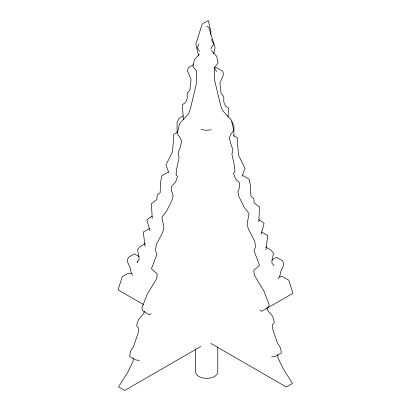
<?xml version="1.0" encoding="UTF-8"?>
<svg xmlns="http://www.w3.org/2000/svg" width="411" height="411" viewBox="0 0 411 411"><rect width="100%" height="100%" fill="white"/><g stroke="black" fill="none" stroke-linecap="round" stroke-linejoin="round"><path stroke-width="0.62" d="M177.079 132.732L177.084 122.298L179.181 118.229L183.275 115.861M210.812 34.519L210.858 31.436L208.336 20.55L202.191 24.095L195.867 44.08L198.6 55.896M258.822 221.914L259.531 207.052L254.209 203.06L253.772 198.585L250.844 196.098L250.448 185.536L249.015 179.083L242.87 175.538M265.968 249.826L267.679 235.539L261.535 231.994M133.246 358.027L133.005 361.562L127.461 372.715L118.543 386.905L124.687 390.45L200.758 346.53M228.018 117.043L228.624 108.17L225.439 105.946L223.82 102.128L223.784 96.693L221.082 93.436L219.921 83.022L223.569 74.175L222.608 71.144L216.463 67.594L214.044 67.779M213.694 53.754L215.133 47.532L208.809 27.547L206.759 26.366M261.026 234.285L264.093 223.476L261.247 221.103L258.689 219.623M242.017 176.355L245.079 168.443L238.539 155.301L237.532 143.146L237.543 137.998L233.443 135.635M144.574 311.214L143.295 313.845L138.322 319.871L136.611 325.594L138.528 328.173L138.183 333.064L133.488 346.581L130.426 351.4L129.665 356.409L135.81 359.959L139.468 360.396M199.13 43.874L197.167 47.727L199.571 51.329M278.288 278.766L279.732 276.367L280.79 271.543L283.811 264.499L282.65 260.846L276.511 257.301L271.645 260.142M210.74 48.909L213.833 44.275L211.311 39.322M199.361 54.247L194.388 59.723L192.867 66.279L196.674 71.252L196.515 83.073L190.56 108.119L188.464 113.981L179.586 123.577L177.213 133.811L180.177 137.747L181.677 141.42L180.141 147.441L178.112 153.077L179.098 157.598L176.576 169.111L176.067 175.014L177.552 176.648L175.564 182.104L171.613 186.209L171.618 191.11L173.098 195.138L172.122 199.931L166.774 210.797L161.929 217.147L163.948 227.807L162.53 232.708L156.37 244.35L155.476 250.037L156.961 254.327L151.428 268.794L157.182 273.875L156.761 278.54L147.123 294.451L141.78 308.307L143.244 311.214L149.383 314.759L151.227 313.711M193.514 64.738L188.392 67.692L187.431 70.723L191.079 79.57L189.918 89.983L187.216 93.24L187.18 98.676L185.561 102.498L182.376 104.723L183.368 119.298M177.557 132.183L173.457 134.546L173.468 139.694L172.461 151.849L165.921 164.991L168.983 172.903M168.13 172.086L161.985 175.631L160.552 182.083L160.156 192.651L157.228 195.133L156.791 199.607L151.469 203.599L152.178 218.462M152.311 216.171L149.753 217.65L146.907 220.024L149.974 230.833M149.465 228.542L143.321 232.087L145.032 246.374M145.494 243.461L139.863 246.713L137.593 249.785L139.226 259.377L136.976 262.388L137.998 261.797M266.277 308.702L292.93 293.315L288.784 280.225L282.645 276.68L279.48 276.767M271.532 356.943L275.19 356.507L281.335 352.957L280.574 347.947L277.512 343.128L272.817 329.612L272.472 324.721L274.389 322.147L272.678 316.419L267.705 310.392L266.682 308.291M131.52 273.315L128.355 273.228L122.216 276.778L118.07 289.863L143.614 304.613M259.773 310.259L261.617 311.307L267.756 307.762L269.22 304.854L263.877 290.998L254.239 275.087L253.818 270.423L259.572 265.342L254.039 250.874L255.524 246.585L254.63 240.897L248.47 229.256L247.052 224.355L249.071 213.694L244.226 207.344L238.878 196.479L237.902 191.685L239.382 187.657L239.387 182.756L235.436 178.657L233.448 173.195L234.933 171.562L234.424 165.659L231.902 154.146L232.888 149.625L230.859 143.989L229.323 137.968L230.823 134.294L233.787 130.359L231.414 120.125L222.536 110.528L220.44 104.666L214.485 79.621L214.326 67.8L218.133 62.826L216.612 56.271L211.228 50.337M265.506 246.913L271.137 250.165L273.407 253.238L271.774 262.829L274.024 265.84M210.797 343.401L286.313 386.998L292.457 383.453L283.539 369.263L277.995 358.109L277.754 354.575M139.355 256.69L134.489 253.849L128.35 257.394L127.189 261.047L130.21 268.095L131.268 272.914L132.712 275.313M214.362 67.877L216.556 71.606M231.819 121.677L233.916 125.751L233.921 136.185M217.773 346.961L217.773 371.965A11.056 6.381 0 0 1 206.718 378.346A11.056 6.381 0 0 1 195.662 371.965L195.662 348.882M211.213 129.676A11.056 6.381 0 0 1 201.19 129.373"/></g></svg>
